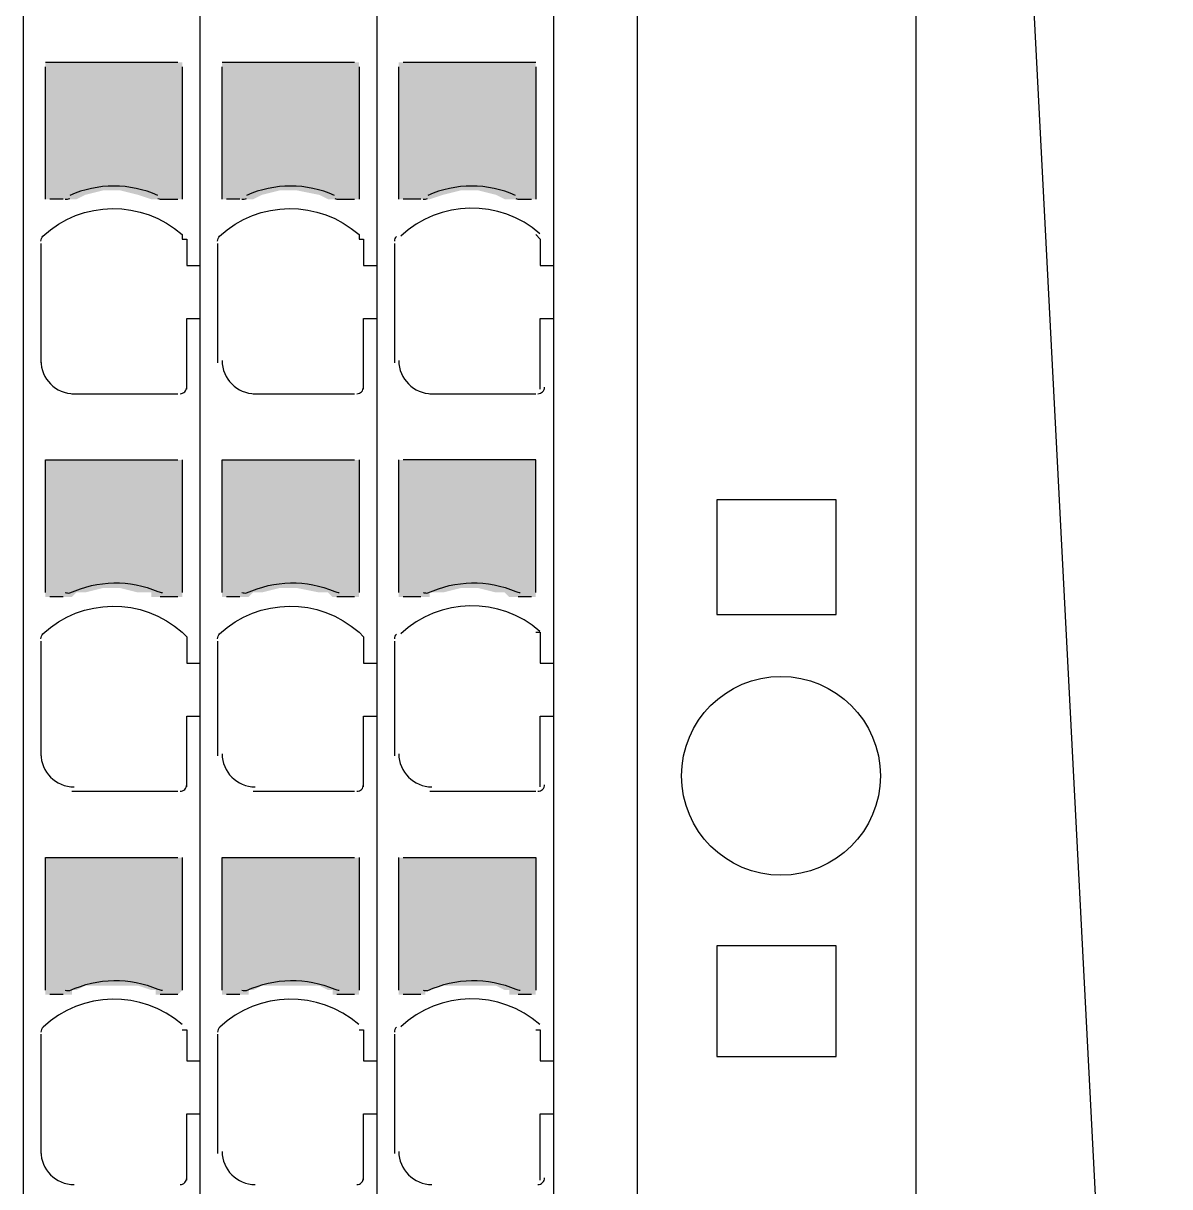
# Model space of a CAD drawing. Header units: feet. Extents: x -159 to 1687, y -48 to 1556.
# Drawn here: x 544.2518 to 544.3599, y 1044.4792 to 1044.589 of the extents above; entities that cross this region are included whole.
import ezdxf

# ---------------------------------------------------------------- set-up
doc = ezdxf.new("R2010")
doc.units = ezdxf.units.FT
doc.header["$MEASUREMENT"] = 0
doc.layers.add('PDF_0', color=7, linetype='Continuous')

msp = doc.modelspace()

# ---------------------------------------------------------------- linework, layer by layer
at = {"layer": 'PDF_0', "lineweight": 25}
for p, q in [((544.2684763869845, 1044.671939071256), (544.2684763869845, 1044.381925486276)), ((544.2851438343971, 1044.671939071256), (544.2851438343971, 1044.381925486276))]:
    msp.add_line(p, q, dxfattribs=at)
for points in [[(544.4497348775967, 1044.458595744375), (544.4672356973801, 1044.740692291834), (544.3359795490057, 1044.740692291834), (544.3359795490057, 1044.330673085483), (544.4672356973801, 1044.330673085483), (544.4672356973801, 1044.740692291834)], [(544.3393130384882, 1044.740692291834), (544.3538970549744, 1044.45901243056), (544.4497348775967, 1044.45901243056), (544.4672356973801, 1044.330673085483)], [(544.3097283193306, 1044.671939071256), (544.2518089395717, 1044.671939071256), (544.2518089395717, 1044.381925486276), (544.3097283193306, 1044.381925486276)], [(544.3018112818095, 1044.671939071256), (544.3018112818095, 1044.381925486276)], [(544.3097283193306, 1044.381925486276), (544.3097283193306, 1044.671939071256)], [(544.2538923704983, 1044.585268344711), (544.2663929560579, 1044.585268344711)], [(544.2538923704983, 1044.572351072965), (544.2538923704983, 1044.584851658526)], [(544.2668096422431, 1044.584851658526), (544.2668096422431, 1044.572351072965)], [(544.2705598179109, 1044.585268344711), (544.2830604034707, 1044.585268344711)], [(544.2705598179109, 1044.572351072965), (544.2705598179109, 1044.584851658526)], [(544.2834770896559, 1044.584851658526), (544.2834770896559, 1044.572351072965)], [(544.2872272653237, 1044.572351072965), (544.2872272653237, 1044.584851658526)], [(544.2876439515089, 1044.585268344711), (544.3001445370685, 1044.585268344711)], [(544.3001445370685, 1044.584851658526), (544.3001445370685, 1044.572351072965)], [(544.2555591152397, 1044.572351072965), (544.2543090566837, 1044.572351072965)], [(544.2647262113164, 1044.572351072965), (544.2663929560579, 1044.572351072965)], [(544.2722265626523, 1044.572351072965), (544.2709765040961, 1044.572351072965)], [(544.2813936587293, 1044.572351072965), (544.2830604034707, 1044.572351072965)], [(544.2893106962504, 1044.572351072965), (544.2876439515089, 1044.572351072965)], [(544.298477792327, 1044.572351072965), (544.2997278508831, 1044.572351072965)], [(544.3001445370685, 1044.569017583483), (544.3005612232537, 1044.568600897298), (544.3005612232537, 1044.566100780186), (544.3018112818095, 1044.566100780186)], [(544.2534756843131, 1044.568184211113), (544.2534756843131, 1044.556933684109)], [(544.2701431317255, 1044.568184211113), (544.2701431317255, 1044.556933684109)], [(544.2868105791383, 1044.568184211113), (544.2868105791383, 1044.556933684109)], [(544.2672263284287, 1044.554433566997), (544.2672263284287, 1044.561100545962), (544.2684763869845, 1044.561100545962)], [(544.2838937758411, 1044.554433566997), (544.2838937758411, 1044.561100545962), (544.2851438343971, 1044.561100545962)], [(544.3005612232537, 1044.554433566997), (544.3005612232537, 1044.561100545962), (544.3018112818095, 1044.561100545962)], [(544.2563924876104, 1044.554016880812), (544.2663929560579, 1044.554016880812)], [(544.2734766212081, 1044.554016880812), (544.2830604034707, 1044.554016880812)], [(544.290144068621, 1044.554016880812), (544.3001445370685, 1044.554016880812)], [(544.2538923704983, 1044.535266002473), (544.2538923704983, 1044.547766588033), (544.2663929560579, 1044.547766588033)], [(544.2668096422431, 1044.547766588033), (544.2668096422431, 1044.535266002473)], [(544.2705598179109, 1044.535266002473), (544.2705598179109, 1044.547766588033), (544.2830604034707, 1044.547766588033)], [(544.2834770896559, 1044.547766588033), (544.2834770896559, 1044.535266002473)], [(544.2872272653237, 1044.535266002473), (544.2872272653237, 1044.547766588033)], [(544.3001445370685, 1044.535266002473), (544.3001445370685, 1044.547766588033), (544.2876439515089, 1044.547766588033)], [(544.2555591152397, 1044.534849316288), (544.2543090566837, 1044.534849316288)], [(544.2663929560579, 1044.534849316288), (544.2647262113164, 1044.534849316288)], [(544.2722265626523, 1044.534849316288), (544.2709765040961, 1044.534849316288)], [(544.2830604034707, 1044.534849316288), (544.2813936587293, 1044.534849316288)], [(544.2893106962504, 1044.534849316288), (544.2876439515089, 1044.534849316288)], [(544.2997278508831, 1044.534849316288), (544.298477792327, 1044.534849316288)], [(544.3001445370685, 1044.531515826805), (544.3005612232537, 1044.531515826805), (544.3005612232537, 1044.528599023508), (544.3018112818095, 1044.528599023508)], [(544.2534756843131, 1044.530682454434), (544.2534756843131, 1044.519848613616)], [(544.2701431317255, 1044.530682454434), (544.2701431317255, 1044.519848613616)], [(544.2868105791383, 1044.530682454434), (544.2868105791383, 1044.519848613616)], [(544.2672263284287, 1044.516931810319), (544.2672263284287, 1044.523598789284), (544.2684763869845, 1044.523598789284)], [(544.2838937758411, 1044.516931810319), (544.2838937758411, 1044.523598789284), (544.2851438343971, 1044.523598789284)], [(544.3005612232537, 1044.516931810319), (544.3005612232537, 1044.523598789284), (544.3018112818095, 1044.523598789284)], [(544.2563924876104, 1044.516515124133), (544.2663929560579, 1044.516515124133)], [(544.2734766212081, 1044.516515124133), (544.2830604034707, 1044.516515124133)], [(544.290144068621, 1044.516515124133), (544.3001445370685, 1044.516515124133)], [(544.2538923704983, 1044.497764245794), (544.2538923704983, 1044.510264831354), (544.2663929560579, 1044.510264831354)], [(544.2668096422431, 1044.510264831354), (544.2668096422431, 1044.497764245794)], [(544.2705598179109, 1044.497764245794), (544.2705598179109, 1044.510264831354), (544.2830604034707, 1044.510264831354)], [(544.2834770896559, 1044.510264831354), (544.2834770896559, 1044.497764245794)], [(544.2872272653237, 1044.497764245794), (544.2872272653237, 1044.510264831354)], [(544.2876439515089, 1044.510264831354), (544.3001445370685, 1044.510264831354), (544.3001445370685, 1044.497764245794)], [(544.2555591152397, 1044.497347559609), (544.2543090566837, 1044.497347559609)], [(544.2663929560579, 1044.497347559609), (544.2647262113164, 1044.497347559609)], [(544.2722265626523, 1044.497347559609), (544.2709765040961, 1044.497347559609)], [(544.2830604034707, 1044.497347559609), (544.2813936587293, 1044.497347559609)], [(544.2893106962504, 1044.497347559609), (544.2876439515089, 1044.497347559609)], [(544.2997278508831, 1044.497347559609), (544.298477792327, 1044.497347559609)], [(544.2668096422431, 1044.494014070126), (544.2672263284287, 1044.494014070126), (544.2672263284287, 1044.491097266829), (544.2684763869845, 1044.491097266829)], [(544.2834770896559, 1044.494014070126), (544.2838937758411, 1044.494014070126), (544.2838937758411, 1044.491097266829), (544.2851438343971, 1044.491097266829)], [(544.3001445370685, 1044.494014070126), (544.3005612232537, 1044.494014070126), (544.3005612232537, 1044.491097266829), (544.3018112818095, 1044.491097266829)], [(544.2534756843131, 1044.493597383941), (544.2534756843131, 1044.482346856938)], [(544.2701431317255, 1044.493597383941), (544.2701431317255, 1044.482346856938)], [(544.2868105791383, 1044.493597383941), (544.2868105791383, 1044.482346856938)], [(544.2672263284287, 1044.479846739826), (544.2672263284287, 1044.486097032605), (544.2684763869845, 1044.486097032605)], [(544.2838937758411, 1044.479846739826), (544.2838937758411, 1044.486097032605), (544.2851438343971, 1044.486097032605)], [(544.3005612232537, 1044.479846739826), (544.3005612232537, 1044.486097032605), (544.3018112818095, 1044.486097032605)]]:
    msp.add_lwpolyline(points, dxfattribs=at)
for points in [[(544.2534756843136, 1044.568392554205, -0.2075038062929866), (544.2536624597287, 1044.568877397749, -0.3849031679537852), (544.2668096422431, 1044.569017583483), (544.2668096422431, 1044.568600897298), (544.2672263284287, 1044.568600897298), (544.2672263284287, 1044.566100780186), (544.2684763869845, 1044.566100780186)], [(544.2701431317255, 1044.568392554205, -0.2075038066594428), (544.2703299071413, 1044.568877397749, -0.3849031679504815), (544.2834770896559, 1044.569017583483), (544.2834770896559, 1044.568600897298), (544.2838937758411, 1044.568600897298), (544.2838937758411, 1044.566100780186), (544.2851438343971, 1044.566100780186)], [(544.255767458332, 1044.535266002473, 0.1046999973903184), (544.2562085581612, 1044.535221242043, -0.2119965880048206), (544.2645118679427, 1044.535355523333, 0.1046999967833684), (544.2649345544094, 1044.535266002472)], [(544.2724349057451, 1044.535266002473, 0.1046999973047859), (544.2728760055738, 1044.535221242043, -0.211996588010749), (544.2811793153555, 1044.535355523333, 0.1046999979842061), (544.281602001822, 1044.535266002473)], [(544.2895190393431, 1044.535266002473, 0.1046999988185853), (544.2899601391719, 1044.535221242043, -0.2119965880048447), (544.2982634489538, 1044.535355523333, 0.1046999990694487), (544.29868613542, 1044.535266002473)], [(544.2534756843124, 1044.530890797527, -0.2075038061427781), (544.2536624597287, 1044.531375641071, -0.3849031679488215), (544.2668096422431, 1044.531515826805), (544.2672263284287, 1044.53109914062), (544.2672263284287, 1044.528599023508), (544.2684763869845, 1044.528599023508)], [(544.2701431317255, 1044.530890797527, -0.2075038081144613), (544.2703299071413, 1044.531375641072, -0.3849031679532759), (544.2834770896559, 1044.531515826805), (544.2838937758411, 1044.53109914062), (544.2838937758411, 1044.528599023508), (544.2851438343971, 1044.528599023508)], [(544.2557674583325, 1044.497764245794, 0.1046999984843585), (544.2562085581612, 1044.497719485365, -0.2119965880090996), (544.2645118679427, 1044.497853766654, 0.1046999980931959), (544.2649345544094, 1044.497764245794)], [(544.2724349057451, 1044.497764245794, 0.1046999986092721), (544.2728760055738, 1044.497719485365, -0.2119965880090995), (544.2811793153555, 1044.497853766655, 0.1046999968609314), (544.2816020018217, 1044.497764245795)], [(544.2895190393431, 1044.497764245794, 0.1046999988039147), (544.2899601391719, 1044.497719485364, -0.2119965880090724), (544.2982634489538, 1044.497853766654, 0.1046999981369827), (544.29868613542, 1044.497764245794)], [(544.2667909246998, 1044.4945151936, 0.3849031679508742), (544.2536737519242, 1044.494262290087, 0.2075038066963098), (544.2534756843129, 1044.493805727034)], [(544.2834583721124, 1044.4945151936, 0.3849031679515192), (544.270341199337, 1044.494262290087, 0.2075038070627574), (544.2701431317248, 1044.493805727034)]]:
    msp.add_lwpolyline(points, format="xyb", dxfattribs=at)
for points in [[(544.3284791976698, 1044.544016412364), (544.3172286706665, 1044.544016412364), (544.3172286706665, 1044.533182571546), (544.3284791976698, 1044.533182571546)], [(544.3172286706665, 1044.491513953015), (544.3284791976698, 1044.491513953015), (544.3284791976698, 1044.501931107647), (544.3172286706665, 1044.501931107647)]]:
    msp.add_lwpolyline(points, close=True, dxfattribs=at)
msp.add_circle((544.3232706113529, 1044.517973516781), 0.009375448170221292, dxfattribs=at)
for centre, radius, start, end in [((544.2603510063707, 1044.563392008899), 0.01020917470824285, 66.06140142231527, 113.938598577364), ((544.2770184537835, 1044.563392008899), 0.01020917470825194, 66.06140142221606, 113.9385985772588), ((544.2941025873813, 1044.563392008899), 0.01020917470821194, 66.06140142270318, 113.9385985777548), ((544.2557673891372, 1044.573394049589), 0.001042976625589334, 270.0038012265124, 293.9121655904765), ((544.2649346236065, 1044.573394049606), 0.001042976642130483, 246.0878346870354, 269.9961986620662), ((544.2724348365462, 1044.573394049601), 0.001042976637030546, 270.0038014126631, 293.9121655059281), ((544.2816020710188, 1044.573394049605), 0.001042976641277266, 246.0878346648608, 269.9961986607895), ((544.289518970143, 1044.573394049607), 0.00104297664390955, 270.00380148664, 293.9121654203965), ((544.2986862046189, 1044.573394049605), 0.001042976641849912, 246.087834578195, 269.9961985688248), ((544.2941025544962, 1044.561725884274), 0.00979185177924267, 48.87646612641154, 133.083960403209), ((544.2874359941732, 1044.568392479382), 0.0006254150391027931, 133.1022245555588, 179.9931452146131), ((544.2566008550432, 1044.557142051542), 0.003125170730357292, 180.0004462471463, 269.9995537518506), ((544.273684988641, 1044.557142051542), 0.003125170730195919, 180.0004462476934, 269.9995537548078), ((544.2903524360538, 1044.557142051542), 0.003125170730286515, 180.000446247485, 269.9995537531468), ((544.2666013326927, 1044.554641876547), 0.0006249957363153413, 269.996925046484, 0.003074976301174593), ((544.283268780106, 1044.554641876547), 0.0006249957355366504, 269.9969249970119, 0.003075047692159664), ((544.3003529137047, 1044.554641876547), 0.0006249957359273721, 269.9969249465562, 0.003075011866391609), ((544.2941025544962, 1044.524224127596), 0.009791851779173, 48.87646612623629, 133.0839604035916), ((544.2874359941779, 1044.530890722701), 0.0006254150439426983, 133.1022247510959, 179.9931450245151), ((544.2566008550432, 1044.520056981049), 0.003125170730339639, 180.000446246534, 269.9995537521698), ((544.273684988641, 1044.520056981049), 0.003125170730230059, 180.000446247472, 269.9995537541825), ((544.2903524360538, 1044.520056981049), 0.003125170730155782, 180.0004462418571, 269.9995537555439), ((544.2666013326937, 1044.517140119868), 0.0006249957355859696, 269.9969249548938, 0.00307504313251648), ((544.2832687801065, 1044.517140119869), 0.0006249957361725062, 269.9969249571639, 0.00307498936780938), ((544.300352913704, 1044.517140119869), 0.0006249957357628154, 269.9969249800859, 0.00307502692624167), ((544.2941025544962, 1044.487139057103), 0.009791851779194088, 48.87646612648998, 133.0839604034947), ((544.2874359941718, 1044.49380565221), 0.0006254150382612036, 133.1022244532116, 179.9931452009342), ((544.2566008550432, 1044.482555224371), 0.003125170730379276, 180.0004462483969, 269.9995537514467), ((544.273684988641, 1044.482555224371), 0.003125170730105156, 180.0004462439415, 269.9995537564754), ((544.2903524360538, 1044.482555224371), 0.003125170730195585, 180.00044624372, 269.9995537548144), ((544.266601332693, 1044.480055049376), 0.0006249957369258733, 269.9969250242135, 0.003074920321783661), ((544.2832687801065, 1044.480055049376), 0.000624995735898384, 269.9969249652768, 0.003075014524012207), ((544.300352913704, 1044.480055049376), 0.0006249957357378249, 269.9969249975656, 0.003075029245145919)]:
    msp.add_arc(centre, radius, start, end, dxfattribs=at)
at = {"layer": 'PDF_0', "color": 5, "transparency": 33554559}
for points in [[(544.2538923704983, 1044.585268344711), (544.2663929560579, 1044.585268344711), (544.2663929560579, 1044.585268344711)], [(544.2663929560579, 1044.585268344711), (544.2663929560579, 1044.585268344711), (544.2538923704983, 1044.585268344711)], [(544.2668096422431, 1044.585268344711), (544.2668096422431, 1044.585268344711), (544.2538923704983, 1044.585268344711)], [(544.2538923704983, 1044.585268344711), (544.2668096422431, 1044.585268344711), (544.2668096422431, 1044.585268344711)], [(544.2668096422431, 1044.585268344711), (544.2538923704983, 1044.585268344711), (544.2663929560579, 1044.585268344711)], [(544.2668096422431, 1044.585268344711), (544.2538923704983, 1044.585268344711), (544.2668096422431, 1044.584851658526)], [(544.2538923704983, 1044.585268344711), (544.2668096422431, 1044.584851658526), (544.2538923704983, 1044.584851658526)], [(544.2538923704983, 1044.584851658526), (544.2668096422431, 1044.584851658526), (544.2668096422431, 1044.584851658526)], [(544.2668096422431, 1044.584851658526), (544.2668096422431, 1044.584851658526), (544.2538923704983, 1044.584851658526)], [(544.2668096422431, 1044.584851658526), (544.2538923704983, 1044.584851658526), (544.2668096422431, 1044.573184445337)], [(544.2538923704983, 1044.584851658526), (544.2668096422431, 1044.573184445337), (544.2538923704983, 1044.573184445337)], [(544.2830604034707, 1044.585268344711), (544.2830604034707, 1044.585268344711), (544.2705598179109, 1044.585268344711)], [(544.2705598179109, 1044.585268344711), (544.2830604034707, 1044.585268344711), (544.2830604034707, 1044.585268344711)], [(544.2705598179109, 1044.585268344711), (544.2834770896559, 1044.585268344711), (544.2834770896559, 1044.585268344711)], [(544.2834770896559, 1044.585268344711), (544.2834770896559, 1044.585268344711), (544.2705598179109, 1044.585268344711)], [(544.2834770896559, 1044.585268344711), (544.2705598179109, 1044.585268344711), (544.2830604034707, 1044.585268344711)], [(544.2834770896559, 1044.585268344711), (544.2705598179109, 1044.585268344711), (544.2834770896559, 1044.584851658526)], [(544.2705598179109, 1044.585268344711), (544.2834770896559, 1044.584851658526), (544.2705598179109, 1044.584851658526)], [(544.2705598179109, 1044.584851658526), (544.2834770896559, 1044.584851658526), (544.2834770896559, 1044.584851658526)], [(544.2834770896559, 1044.584851658526), (544.2834770896559, 1044.584851658526), (544.2705598179109, 1044.584851658526)], [(544.2834770896559, 1044.584851658526), (544.2705598179109, 1044.584851658526), (544.2834770896559, 1044.573184445337)], [(544.2705598179109, 1044.584851658526), (544.2834770896559, 1044.573184445337), (544.2705598179109, 1044.573184445337)], [(544.3001445370685, 1044.585268344711), (544.2876439515089, 1044.585268344711), (544.2872272653237, 1044.585268344711)], [(544.2872272653237, 1044.585268344711), (544.3001445370685, 1044.585268344711), (544.3001445370685, 1044.585268344711)], [(544.3001445370685, 1044.585268344711), (544.3001445370685, 1044.585268344711), (544.2872272653237, 1044.585268344711)], [(544.3001445370685, 1044.585268344711), (544.2872272653237, 1044.585268344711), (544.3001445370685, 1044.584851658526)], [(544.2872272653237, 1044.585268344711), (544.3001445370685, 1044.584851658526), (544.2872272653237, 1044.584851658526)], [(544.2872272653237, 1044.584851658526), (544.3001445370685, 1044.584851658526), (544.3001445370685, 1044.584851658526)], [(544.3001445370685, 1044.584851658526), (544.3001445370685, 1044.584851658526), (544.2872272653237, 1044.584851658526)], [(544.3001445370685, 1044.584851658526), (544.2872272653237, 1044.584851658526), (544.3001445370685, 1044.573184445337)], [(544.2872272653237, 1044.584851658526), (544.3001445370685, 1044.573184445337), (544.2872272653237, 1044.573184445337)], [(544.2876439515089, 1044.585268344711), (544.3001445370685, 1044.585268344711), (544.3001445370685, 1044.585268344711)], [(544.3001445370685, 1044.585268344711), (544.3001445370685, 1044.585268344711), (544.2876439515089, 1044.585268344711)], [(544.2593092909076, 1044.573184445337), (544.2538923704983, 1044.573184445337), (544.2576425461662, 1044.572767759151)], [(544.2538923704983, 1044.573184445337), (544.2576425461662, 1044.572767759151), (544.2538923704983, 1044.572767759151)], [(544.2668096422431, 1044.573184445337), (544.2609760356486, 1044.573184445337), (544.2668096422431, 1044.572767759151)], [(544.2609760356486, 1044.573184445337), (544.2668096422431, 1044.572767759151), (544.26264278039, 1044.572767759151)], [(544.27597673832, 1044.573184445337), (544.2705598179109, 1044.573184445337), (544.274309993579, 1044.572767759151)], [(544.2705598179109, 1044.573184445337), (544.274309993579, 1044.572767759151), (544.2705598179109, 1044.572767759151)], [(544.2834770896559, 1044.573184445337), (544.2776434830614, 1044.573184445337), (544.2834770896559, 1044.572767759151)], [(544.2776434830614, 1044.573184445337), (544.2834770896559, 1044.572767759151), (544.2797269139878, 1044.572767759151)], [(544.2930608719182, 1044.573184445337), (544.2872272653237, 1044.573184445337), (544.2913941271768, 1044.572767759151)], [(544.2872272653237, 1044.573184445337), (544.2913941271768, 1044.572767759151), (544.2872272653237, 1044.572767759151)], [(544.3001445370685, 1044.573184445337), (544.2947276166592, 1044.573184445337), (544.3001445370685, 1044.572767759151)], [(544.2947276166592, 1044.573184445337), (544.3001445370685, 1044.572767759151), (544.2963943614006, 1044.572767759151)], [(544.2576425461662, 1044.572767759151), (544.2538923704983, 1044.572767759151), (544.2568091737955, 1044.572351072965)], [(544.2538923704983, 1044.572767759151), (544.2568091737955, 1044.572351072965), (544.2538923704983, 1044.572351072965)], [(544.2538923704983, 1044.572351072965), (544.2568091737955, 1044.572351072965), (544.2568091737955, 1044.572351072965)], [(544.2568091737955, 1044.572351072965), (544.2568091737955, 1044.572351072965), (544.2538923704983, 1044.572351072965)], [(544.2563924876104, 1044.572351072965), (544.2538923704983, 1044.572351072965), (544.2568091737955, 1044.572351072965)], [(544.2538923704983, 1044.572351072965), (544.2563924876104, 1044.572351072965), (544.2563924876104, 1044.572351072965)], [(544.2563924876104, 1044.572351072965), (544.2563924876104, 1044.572351072965), (544.2538923704983, 1044.572351072965)], [(544.2559758014249, 1044.572351072965), (544.2538923704983, 1044.572351072965), (544.2563924876104, 1044.572351072965)], [(544.2538923704983, 1044.572351072965), (544.2559758014249, 1044.572351072965), (544.2559758014249, 1044.572351072965)], [(544.2559758014249, 1044.572351072965), (544.2559758014249, 1044.572351072965), (544.2538923704983, 1044.572351072965)], [(544.2538923704983, 1044.572351072965), (544.2559758014249, 1044.572351072965), (544.2543090566837, 1044.572351072965)], [(544.2555591152397, 1044.572351072965), (544.2543090566837, 1044.572351072965), (544.2559758014249, 1044.572351072965)], [(544.2543090566837, 1044.572351072965), (544.2555591152397, 1044.572351072965), (544.2555591152397, 1044.572351072965)], [(544.2555591152397, 1044.572351072965), (544.2555591152397, 1044.572351072965), (544.2543090566837, 1044.572351072965)], [(544.2668096422431, 1044.572767759151), (544.26264278039, 1044.572767759151), (544.2668096422431, 1044.572351072965)], [(544.26264278039, 1044.572767759151), (544.2668096422431, 1044.572351072965), (544.2638928389458, 1044.572351072965)], [(544.2638928389458, 1044.572351072965), (544.2668096422431, 1044.572351072965), (544.2668096422431, 1044.572351072965)], [(544.2668096422431, 1044.572351072965), (544.2668096422431, 1044.572351072965), (544.2638928389458, 1044.572351072965)], [(544.2638928389458, 1044.572351072965), (544.2668096422431, 1044.572351072965), (544.2643095251315, 1044.572351072965)], [(544.2663929560579, 1044.572351072965), (544.2643095251315, 1044.572351072965), (544.2668096422431, 1044.572351072965)], [(544.2643095251315, 1044.572351072965), (544.2663929560579, 1044.572351072965), (544.2663929560579, 1044.572351072965)], [(544.2663929560579, 1044.572351072965), (544.2663929560579, 1044.572351072965), (544.2643095251315, 1044.572351072965)], [(544.2643095251315, 1044.572351072965), (544.2663929560579, 1044.572351072965), (544.2647262113164, 1044.572351072965)], [(544.2663929560579, 1044.572351072965), (544.2663929560579, 1044.572351072965), (544.2647262113164, 1044.572351072965)], [(544.2647262113164, 1044.572351072965), (544.2663929560579, 1044.572351072965), (544.2663929560579, 1044.572351072965)], [(544.274309993579, 1044.572767759151), (544.2705598179109, 1044.572767759151), (544.2734766212081, 1044.572351072965)], [(544.2705598179109, 1044.572767759151), (544.2734766212081, 1044.572351072965), (544.2705598179109, 1044.572351072965)], [(544.2705598179109, 1044.572351072965), (544.2734766212081, 1044.572351072965), (544.2734766212081, 1044.572351072965)], [(544.2734766212081, 1044.572351072965), (544.2734766212081, 1044.572351072965), (544.2705598179109, 1044.572351072965)], [(544.2730599350227, 1044.572351072965), (544.2705598179109, 1044.572351072965), (544.2734766212081, 1044.572351072965)], [(544.2730599350227, 1044.572351072965), (544.2730599350227, 1044.572351072965), (544.2705598179109, 1044.572351072965)], [(544.2705598179109, 1044.572351072965), (544.2730599350227, 1044.572351072965), (544.2730599350227, 1044.572351072965)], [(544.2726432488375, 1044.572351072965), (544.2705598179109, 1044.572351072965), (544.2730599350227, 1044.572351072965)], [(544.2726432488375, 1044.572351072965), (544.2726432488375, 1044.572351072965), (544.2705598179109, 1044.572351072965)], [(544.2705598179109, 1044.572351072965), (544.2726432488375, 1044.572351072965), (544.2726432488375, 1044.572351072965)], [(544.2705598179109, 1044.572351072965), (544.2726432488375, 1044.572351072965), (544.2709765040961, 1044.572351072965)], [(544.2709765040961, 1044.572351072965), (544.2726432488375, 1044.572351072965), (544.2726432488375, 1044.572351072965)], [(544.2726432488375, 1044.572351072965), (544.2726432488375, 1044.572351072965), (544.2709765040961, 1044.572351072965)], [(544.2722265626523, 1044.572351072965), (544.2722265626523, 1044.572351072965), (544.2709765040961, 1044.572351072965)], [(544.2722265626523, 1044.572351072965), (544.2709765040961, 1044.572351072965), (544.2726432488375, 1044.572351072965)], [(544.2834770896559, 1044.572767759151), (544.2797269139878, 1044.572767759151), (544.2834770896559, 1044.572351072965)], [(544.2797269139878, 1044.572767759151), (544.2834770896559, 1044.572351072965), (544.2805602863587, 1044.572351072965)], [(544.2805602863587, 1044.572351072965), (544.2834770896559, 1044.572351072965), (544.2834770896559, 1044.572351072965)], [(544.2834770896559, 1044.572351072965), (544.2834770896559, 1044.572351072965), (544.2805602863587, 1044.572351072965)], [(544.2805602863587, 1044.572351072965), (544.2834770896559, 1044.572351072965), (544.2809769725438, 1044.572351072965)], [(544.2809769725438, 1044.572351072965), (544.2834770896559, 1044.572351072965), (544.2834770896559, 1044.572351072965)], [(544.2834770896559, 1044.572351072965), (544.2834770896559, 1044.572351072965), (544.2809769725438, 1044.572351072965)], [(544.2809769725438, 1044.572351072965), (544.2834770896559, 1044.572351072965), (544.2813936587293, 1044.572351072965)], [(544.2830604034707, 1044.572351072965), (544.2813936587293, 1044.572351072965), (544.2834770896559, 1044.572351072965)], [(544.2813936587293, 1044.572351072965), (544.2830604034707, 1044.572351072965), (544.2830604034707, 1044.572351072965)], [(544.2830604034707, 1044.572351072965), (544.2830604034707, 1044.572351072965), (544.2813936587293, 1044.572351072965)], [(544.2913941271768, 1044.572767759151), (544.2872272653237, 1044.572767759151), (544.290144068621, 1044.572351072965)], [(544.2872272653237, 1044.572767759151), (544.290144068621, 1044.572351072965), (544.2872272653237, 1044.572351072965)], [(544.2872272653237, 1044.572351072965), (544.290144068621, 1044.572351072965), (544.290144068621, 1044.572351072965)], [(544.290144068621, 1044.572351072965), (544.290144068621, 1044.572351072965), (544.2872272653237, 1044.572351072965)], [(544.2897273824356, 1044.572351072965), (544.2872272653237, 1044.572351072965), (544.290144068621, 1044.572351072965)], [(544.2872272653237, 1044.572351072965), (544.2897273824356, 1044.572351072965), (544.2897273824356, 1044.572351072965)], [(544.2897273824356, 1044.572351072965), (544.2897273824356, 1044.572351072965), (544.2872272653237, 1044.572351072965)], [(544.2872272653237, 1044.572351072965), (544.2897273824356, 1044.572351072965), (544.2876439515089, 1044.572351072965)], [(544.2893106962504, 1044.572351072965), (544.2893106962504, 1044.572351072965), (544.2876439515089, 1044.572351072965)], [(544.2893106962504, 1044.572351072965), (544.2876439515089, 1044.572351072965), (544.2897273824356, 1044.572351072965)], [(544.2876439515089, 1044.572351072965), (544.2893106962504, 1044.572351072965), (544.2893106962504, 1044.572351072965)], [(544.3001445370685, 1044.572767759151), (544.2963943614006, 1044.572767759151), (544.3001445370685, 1044.572351072965)], [(544.2963943614006, 1044.572767759151), (544.3001445370685, 1044.572351072965), (544.2972277337713, 1044.572351072965)], [(544.2972277337713, 1044.572351072965), (544.3001445370685, 1044.572351072965), (544.3001445370685, 1044.572351072965)], [(544.3001445370685, 1044.572351072965), (544.3001445370685, 1044.572351072965), (544.2972277337713, 1044.572351072965)], [(544.2972277337713, 1044.572351072965), (544.3001445370685, 1044.572351072965), (544.2976444199564, 1044.572351072965)], [(544.3001445370685, 1044.572351072965), (544.3001445370685, 1044.572351072965), (544.2976444199564, 1044.572351072965)], [(544.2976444199564, 1044.572351072965), (544.3001445370685, 1044.572351072965), (544.3001445370685, 1044.572351072965)], [(544.2976444199564, 1044.572351072965), (544.3001445370685, 1044.572351072965), (544.2980611061421, 1044.572351072965)], [(544.3001445370685, 1044.572351072965), (544.3001445370685, 1044.572351072965), (544.2980611061421, 1044.572351072965)], [(544.2980611061421, 1044.572351072965), (544.3001445370685, 1044.572351072965), (544.3001445370685, 1044.572351072965)], [(544.2997278508831, 1044.572351072965), (544.2997278508831, 1044.572351072965), (544.2980611061421, 1044.572351072965)], [(544.2997278508831, 1044.572351072965), (544.2980611061421, 1044.572351072965), (544.3001445370685, 1044.572351072965)], [(544.2980611061421, 1044.572351072965), (544.2997278508831, 1044.572351072965), (544.2997278508831, 1044.572351072965)], [(544.2980611061421, 1044.572351072965), (544.2997278508831, 1044.572351072965), (544.298477792327, 1044.572351072965)], [(544.2663929560579, 1044.547766588033), (544.2663929560579, 1044.547766588033), (544.2538923704983, 1044.547766588033)], [(544.2538923704983, 1044.547766588033), (544.2663929560579, 1044.547766588033), (544.2663929560579, 1044.547766588033)], [(544.2668096422431, 1044.547766588033), (544.2668096422431, 1044.547766588033), (544.2538923704983, 1044.547766588033)], [(544.2538923704983, 1044.547766588033), (544.2668096422431, 1044.547766588033), (544.2668096422431, 1044.547766588033)], [(544.2668096422431, 1044.547766588033), (544.2538923704983, 1044.547766588033), (544.2663929560579, 1044.547766588033)], [(544.2668096422431, 1044.547766588033), (544.2538923704983, 1044.547766588033), (544.2668096422431, 1044.535682688658)], [(544.2538923704983, 1044.547766588033), (544.2668096422431, 1044.535682688658), (544.2538923704983, 1044.535682688658)], [(544.2705598179109, 1044.547766588033), (544.2830604034707, 1044.547766588033), (544.2830604034707, 1044.547766588033)], [(544.2830604034707, 1044.547766588033), (544.2830604034707, 1044.547766588033), (544.2705598179109, 1044.547766588033)], [(544.2834770896559, 1044.547766588033), (544.2834770896559, 1044.547766588033), (544.2705598179109, 1044.547766588033)], [(544.2705598179109, 1044.547766588033), (544.2834770896559, 1044.547766588033), (544.2834770896559, 1044.547766588033)], [(544.2834770896559, 1044.547766588033), (544.2705598179109, 1044.547766588033), (544.2830604034707, 1044.547766588033)], [(544.2834770896559, 1044.547766588033), (544.2705598179109, 1044.547766588033), (544.2834770896559, 1044.535682688658)], [(544.2705598179109, 1044.547766588033), (544.2834770896559, 1044.535682688658), (544.2705598179109, 1044.535682688658)], [(544.3001445370685, 1044.547766588033), (544.2876439515089, 1044.547766588033), (544.2872272653237, 1044.547766588033)], [(544.3001445370685, 1044.547766588033), (544.3001445370685, 1044.547766588033), (544.2872272653237, 1044.547766588033)], [(544.2872272653237, 1044.547766588033), (544.3001445370685, 1044.547766588033), (544.3001445370685, 1044.547766588033)], [(544.3001445370685, 1044.547766588033), (544.2872272653237, 1044.547766588033), (544.3001445370685, 1044.535682688658)], [(544.2872272653237, 1044.547766588033), (544.3001445370685, 1044.535682688658), (544.2872272653237, 1044.535682688658)], [(544.2876439515089, 1044.547766588033), (544.3001445370685, 1044.547766588033), (544.3001445370685, 1044.547766588033)], [(544.3001445370685, 1044.547766588033), (544.3001445370685, 1044.547766588033), (544.2876439515089, 1044.547766588033)], [(544.2593092909076, 1044.535682688658), (544.2538923704983, 1044.535682688658), (544.2576425461662, 1044.535266002473)], [(544.2538923704983, 1044.535682688658), (544.2576425461662, 1044.535266002473), (544.2538923704983, 1044.535266002473)], [(544.2668096422431, 1044.535682688658), (544.2609760356486, 1044.535682688658), (544.2668096422431, 1044.535266002473)], [(544.2609760356486, 1044.535682688658), (544.2668096422431, 1044.535266002473), (544.26264278039, 1044.535266002473)], [(544.27597673832, 1044.535682688658), (544.2705598179109, 1044.535682688658), (544.274309993579, 1044.535266002473)], [(544.2705598179109, 1044.535682688658), (544.274309993579, 1044.535266002473), (544.2705598179109, 1044.535266002473)], [(544.2834770896559, 1044.535682688658), (544.2776434830614, 1044.535682688658), (544.2834770896559, 1044.535266002473)], [(544.2776434830614, 1044.535682688658), (544.2834770896559, 1044.535266002473), (544.2797269139878, 1044.535266002473)], [(544.2930608719182, 1044.535682688658), (544.2872272653237, 1044.535682688658), (544.2913941271768, 1044.535266002473)], [(544.2872272653237, 1044.535682688658), (544.2913941271768, 1044.535266002473), (544.2872272653237, 1044.535266002473)], [(544.3001445370685, 1044.535682688658), (544.2947276166592, 1044.535682688658), (544.3001445370685, 1044.535266002473)], [(544.2947276166592, 1044.535682688658), (544.3001445370685, 1044.535266002473), (544.2963943614006, 1044.535266002473)], [(544.2568091737955, 1044.535266002473), (544.2568091737955, 1044.535266002473), (544.2538923704983, 1044.535266002473)], [(544.2568091737955, 1044.535266002473), (544.2538923704983, 1044.535266002473), (544.2576425461662, 1044.535266002473)], [(544.2538923704983, 1044.535266002473), (544.2568091737955, 1044.535266002473), (544.2568091737955, 1044.535266002473)], [(544.2568091737955, 1044.535266002473), (544.2538923704983, 1044.535266002473), (544.2563924876104, 1044.534849316288)], [(544.2538923704983, 1044.535266002473), (544.2563924876104, 1044.534849316288), (544.2538923704983, 1044.534849316288)], [(544.2538923704983, 1044.534849316288), (544.2563924876104, 1044.534849316288), (544.2563924876104, 1044.534849316288)], [(544.2563924876104, 1044.534849316288), (544.2563924876104, 1044.534849316288), (544.2538923704983, 1044.534849316288)], [(544.2559758014249, 1044.534849316288), (544.2538923704983, 1044.534849316288), (544.2563924876104, 1044.534849316288)], [(544.2538923704983, 1044.534849316288), (544.2559758014249, 1044.534849316288), (544.2559758014249, 1044.534849316288)], [(544.2559758014249, 1044.534849316288), (544.2559758014249, 1044.534849316288), (544.2538923704983, 1044.534849316288)], [(544.2538923704983, 1044.534849316288), (544.2559758014249, 1044.534849316288), (544.2543090566837, 1044.534849316288)], [(544.2555591152397, 1044.534849316288), (544.2543090566837, 1044.534849316288), (544.2559758014249, 1044.534849316288)], [(544.2543090566837, 1044.534849316288), (544.2555591152397, 1044.534849316288), (544.2555591152397, 1044.534849316288)], [(544.2555591152397, 1044.534849316288), (544.2555591152397, 1044.534849316288), (544.2543090566837, 1044.534849316288)], [(544.26264278039, 1044.535266002473), (544.2668096422431, 1044.535266002473), (544.2638928389458, 1044.535266002473)], [(544.2638928389458, 1044.535266002473), (544.2668096422431, 1044.535266002473), (544.2668096422431, 1044.535266002473)], [(544.2668096422431, 1044.535266002473), (544.2668096422431, 1044.535266002473), (544.2638928389458, 1044.535266002473)], [(544.2668096422431, 1044.535266002473), (544.2638928389458, 1044.535266002473), (544.2668096422431, 1044.534849316288)], [(544.2638928389458, 1044.535266002473), (544.2668096422431, 1044.534849316288), (544.2638928389458, 1044.534849316288)], [(544.2638928389458, 1044.534849316288), (544.2668096422431, 1044.534849316288), (544.2643095251315, 1044.534849316288)], [(544.2663929560579, 1044.534849316288), (544.2663929560579, 1044.534849316288), (544.2643095251315, 1044.534849316288)], [(544.2663929560579, 1044.534849316288), (544.2643095251315, 1044.534849316288), (544.2668096422431, 1044.534849316288)], [(544.2643095251315, 1044.534849316288), (544.2663929560579, 1044.534849316288), (544.2663929560579, 1044.534849316288)], [(544.2643095251315, 1044.534849316288), (544.2663929560579, 1044.534849316288), (544.2647262113164, 1044.534849316288)], [(544.2647262113164, 1044.534849316288), (544.2663929560579, 1044.534849316288), (544.2663929560579, 1044.534849316288)], [(544.2663929560579, 1044.534849316288), (544.2663929560579, 1044.534849316288), (544.2647262113164, 1044.534849316288)], [(544.2734766212081, 1044.535266002473), (544.2705598179109, 1044.535266002473), (544.274309993579, 1044.535266002473)], [(544.2705598179109, 1044.535266002473), (544.2734766212081, 1044.535266002473), (544.2734766212081, 1044.535266002473)], [(544.2734766212081, 1044.535266002473), (544.2734766212081, 1044.535266002473), (544.2705598179109, 1044.535266002473)], [(544.2734766212081, 1044.535266002473), (544.2705598179109, 1044.535266002473), (544.2730599350227, 1044.534849316288)], [(544.2705598179109, 1044.535266002473), (544.2730599350227, 1044.534849316288), (544.2705598179109, 1044.534849316288)], [(544.2705598179109, 1044.534849316288), (544.2730599350227, 1044.534849316288), (544.2730599350227, 1044.534849316288)], [(544.2730599350227, 1044.534849316288), (544.2730599350227, 1044.534849316288), (544.2705598179109, 1044.534849316288)], [(544.2726432488375, 1044.534849316288), (544.2726432488375, 1044.534849316288), (544.2705598179109, 1044.534849316288)], [(544.2726432488375, 1044.534849316288), (544.2705598179109, 1044.534849316288), (544.2730599350227, 1044.534849316288)], [(544.2705598179109, 1044.534849316288), (544.2726432488375, 1044.534849316288), (544.2726432488375, 1044.534849316288)], [(544.2705598179109, 1044.534849316288), (544.2726432488375, 1044.534849316288), (544.2709765040961, 1044.534849316288)], [(544.2709765040961, 1044.534849316288), (544.2726432488375, 1044.534849316288), (544.2726432488375, 1044.534849316288)], [(544.2726432488375, 1044.534849316288), (544.2726432488375, 1044.534849316288), (544.2709765040961, 1044.534849316288)], [(544.2722265626523, 1044.534849316288), (544.2722265626523, 1044.534849316288), (544.2709765040961, 1044.534849316288)], [(544.2722265626523, 1044.534849316288), (544.2709765040961, 1044.534849316288), (544.2726432488375, 1044.534849316288)], [(544.2797269139878, 1044.535266002473), (544.2834770896559, 1044.535266002473), (544.2805602863587, 1044.535266002473)], [(544.2805602863587, 1044.535266002473), (544.2834770896559, 1044.535266002473), (544.2834770896559, 1044.535266002473)], [(544.2834770896559, 1044.535266002473), (544.2834770896559, 1044.535266002473), (544.2805602863587, 1044.535266002473)], [(544.2834770896559, 1044.535266002473), (544.2805602863587, 1044.535266002473), (544.2834770896559, 1044.534849316288)], [(544.2805602863587, 1044.535266002473), (544.2834770896559, 1044.534849316288), (544.2809769725438, 1044.534849316288)], [(544.2809769725438, 1044.534849316288), (544.2834770896559, 1044.534849316288), (544.2834770896559, 1044.534849316288)], [(544.2834770896559, 1044.534849316288), (544.2834770896559, 1044.534849316288), (544.2809769725438, 1044.534849316288)], [(544.2809769725438, 1044.534849316288), (544.2834770896559, 1044.534849316288), (544.2813936587293, 1044.534849316288)], [(544.2830604034707, 1044.534849316288), (544.2813936587293, 1044.534849316288), (544.2834770896559, 1044.534849316288)], [(544.2830604034707, 1044.534849316288), (544.2830604034707, 1044.534849316288), (544.2813936587293, 1044.534849316288)], [(544.2813936587293, 1044.534849316288), (544.2830604034707, 1044.534849316288), (544.2830604034707, 1044.534849316288)], [(544.290144068621, 1044.535266002473), (544.290144068621, 1044.535266002473), (544.2872272653237, 1044.535266002473)], [(544.290144068621, 1044.535266002473), (544.2872272653237, 1044.535266002473), (544.2913941271768, 1044.535266002473)], [(544.2872272653237, 1044.535266002473), (544.290144068621, 1044.535266002473), (544.290144068621, 1044.535266002473)], [(544.290144068621, 1044.535266002473), (544.2872272653237, 1044.535266002473), (544.290144068621, 1044.534849316288)], [(544.2872272653237, 1044.535266002473), (544.290144068621, 1044.534849316288), (544.2872272653237, 1044.534849316288)], [(544.2897273824356, 1044.534849316288), (544.2872272653237, 1044.534849316288), (544.290144068621, 1044.534849316288)], [(544.2897273824356, 1044.534849316288), (544.2897273824356, 1044.534849316288), (544.2872272653237, 1044.534849316288)], [(544.2872272653237, 1044.534849316288), (544.2897273824356, 1044.534849316288), (544.2897273824356, 1044.534849316288)], [(544.2872272653237, 1044.534849316288), (544.2897273824356, 1044.534849316288), (544.2876439515089, 1044.534849316288)], [(544.2893106962504, 1044.534849316288), (544.2893106962504, 1044.534849316288), (544.2876439515089, 1044.534849316288)], [(544.2893106962504, 1044.534849316288), (544.2876439515089, 1044.534849316288), (544.2897273824356, 1044.534849316288)], [(544.2876439515089, 1044.534849316288), (544.2893106962504, 1044.534849316288), (544.2893106962504, 1044.534849316288)], [(544.2963943614006, 1044.535266002473), (544.3001445370685, 1044.535266002473), (544.2972277337713, 1044.535266002473)], [(544.2972277337713, 1044.535266002473), (544.3001445370685, 1044.535266002473), (544.3001445370685, 1044.535266002473)], [(544.3001445370685, 1044.535266002473), (544.3001445370685, 1044.535266002473), (544.2972277337713, 1044.535266002473)], [(544.3001445370685, 1044.535266002473), (544.2972277337713, 1044.535266002473), (544.3001445370685, 1044.534849316288)], [(544.2972277337713, 1044.535266002473), (544.3001445370685, 1044.534849316288), (544.2976444199564, 1044.534849316288)], [(544.3001445370685, 1044.534849316288), (544.3001445370685, 1044.534849316288), (544.2976444199564, 1044.534849316288)], [(544.2976444199564, 1044.534849316288), (544.3001445370685, 1044.534849316288), (544.3001445370685, 1044.534849316288)], [(544.2976444199564, 1044.534849316288), (544.3001445370685, 1044.534849316288), (544.2980611061421, 1044.534849316288)], [(544.2980611061421, 1044.534849316288), (544.3001445370685, 1044.534849316288), (544.3001445370685, 1044.534849316288)], [(544.3001445370685, 1044.534849316288), (544.3001445370685, 1044.534849316288), (544.2980611061421, 1044.534849316288)], [(544.2997278508831, 1044.534849316288), (544.2980611061421, 1044.534849316288), (544.3001445370685, 1044.534849316288)], [(544.2980611061421, 1044.534849316288), (544.2997278508831, 1044.534849316288), (544.2997278508831, 1044.534849316288)], [(544.2997278508831, 1044.534849316288), (544.2997278508831, 1044.534849316288), (544.2980611061421, 1044.534849316288)], [(544.2980611061421, 1044.534849316288), (544.2997278508831, 1044.534849316288), (544.298477792327, 1044.534849316288)], [(544.2663929560579, 1044.510264831354), (544.2663929560579, 1044.510264831354), (544.2538923704983, 1044.510264831354)], [(544.2538923704983, 1044.510264831354), (544.2663929560579, 1044.510264831354), (544.2663929560579, 1044.510264831354)], [(544.2668096422431, 1044.510264831354), (544.2668096422431, 1044.510264831354), (544.2538923704983, 1044.510264831354)], [(544.2538923704983, 1044.510264831354), (544.2668096422431, 1044.510264831354), (544.2668096422431, 1044.510264831354)], [(544.2668096422431, 1044.510264831354), (544.2538923704983, 1044.510264831354), (544.2663929560579, 1044.510264831354)], [(544.2668096422431, 1044.510264831354), (544.2538923704983, 1044.510264831354), (544.2668096422431, 1044.49818093198)], [(544.2538923704983, 1044.510264831354), (544.2668096422431, 1044.49818093198), (544.2538923704983, 1044.49818093198)], [(544.2830604034707, 1044.510264831354), (544.2830604034707, 1044.510264831354), (544.2705598179109, 1044.510264831354)], [(544.2705598179109, 1044.510264831354), (544.2830604034707, 1044.510264831354), (544.2830604034707, 1044.510264831354)], [(544.2705598179109, 1044.510264831354), (544.2834770896559, 1044.510264831354), (544.2834770896559, 1044.510264831354)], [(544.2834770896559, 1044.510264831354), (544.2834770896559, 1044.510264831354), (544.2705598179109, 1044.510264831354)], [(544.2834770896559, 1044.510264831354), (544.2705598179109, 1044.510264831354), (544.2830604034707, 1044.510264831354)], [(544.2834770896559, 1044.510264831354), (544.2705598179109, 1044.510264831354), (544.2834770896559, 1044.49818093198)], [(544.2705598179109, 1044.510264831354), (544.2834770896559, 1044.49818093198), (544.2705598179109, 1044.49818093198)], [(544.3001445370685, 1044.510264831354), (544.2876439515089, 1044.510264831354), (544.2872272653237, 1044.510264831354)], [(544.3001445370685, 1044.510264831354), (544.3001445370685, 1044.510264831354), (544.2872272653237, 1044.510264831354)], [(544.2872272653237, 1044.510264831354), (544.3001445370685, 1044.510264831354), (544.3001445370685, 1044.510264831354)], [(544.3001445370685, 1044.510264831354), (544.2872272653237, 1044.510264831354), (544.3001445370685, 1044.49818093198)], [(544.2872272653237, 1044.510264831354), (544.3001445370685, 1044.49818093198), (544.2872272653237, 1044.49818093198)], [(544.2876439515089, 1044.510264831354), (544.3001445370685, 1044.510264831354), (544.3001445370685, 1044.510264831354)], [(544.3001445370685, 1044.510264831354), (544.3001445370685, 1044.510264831354), (544.2876439515089, 1044.510264831354)], [(544.2576425461662, 1044.49818093198), (544.2576425461662, 1044.49818093198), (544.2538923704983, 1044.49818093198)], [(544.2576425461662, 1044.49818093198), (544.2538923704983, 1044.49818093198), (544.2593092909076, 1044.49818093198)], [(544.2576425461662, 1044.49818093198), (544.2538923704983, 1044.49818093198), (544.2568091737955, 1044.497764245794)], [(544.2538923704983, 1044.49818093198), (544.2568091737955, 1044.497764245794), (544.2538923704983, 1044.497764245794)], [(544.2609760356486, 1044.49818093198), (544.2668096422431, 1044.49818093198), (544.26264278039, 1044.49818093198)], [(544.2668096422431, 1044.49818093198), (544.26264278039, 1044.49818093198), (544.2668096422431, 1044.497764245794)], [(544.26264278039, 1044.49818093198), (544.2668096422431, 1044.497764245794), (544.2638928389458, 1044.497764245794)], [(544.274309993579, 1044.49818093198), (544.274309993579, 1044.49818093198), (544.2705598179109, 1044.49818093198)], [(544.274309993579, 1044.49818093198), (544.2705598179109, 1044.49818093198), (544.27597673832, 1044.49818093198)], [(544.274309993579, 1044.49818093198), (544.2705598179109, 1044.49818093198), (544.2734766212081, 1044.497764245794)], [(544.2705598179109, 1044.49818093198), (544.2734766212081, 1044.497764245794), (544.2705598179109, 1044.497764245794)], [(544.2776434830614, 1044.49818093198), (544.2834770896559, 1044.49818093198), (544.2797269139878, 1044.49818093198)], [(544.2834770896559, 1044.49818093198), (544.2797269139878, 1044.49818093198), (544.2834770896559, 1044.497764245794)], [(544.2797269139878, 1044.49818093198), (544.2834770896559, 1044.497764245794), (544.2805602863587, 1044.497764245794)], [(544.2913941271768, 1044.49818093198), (544.2913941271768, 1044.49818093198), (544.2872272653237, 1044.49818093198)], [(544.2913941271768, 1044.49818093198), (544.2872272653237, 1044.49818093198), (544.2930608719182, 1044.49818093198)], [(544.2913941271768, 1044.49818093198), (544.2872272653237, 1044.49818093198), (544.290144068621, 1044.497764245794)], [(544.2872272653237, 1044.49818093198), (544.290144068621, 1044.497764245794), (544.2872272653237, 1044.497764245794)], [(544.2947276166592, 1044.49818093198), (544.3001445370685, 1044.49818093198), (544.2963943614006, 1044.49818093198)], [(544.3001445370685, 1044.49818093198), (544.2963943614006, 1044.49818093198), (544.3001445370685, 1044.497764245794)], [(544.2963943614006, 1044.49818093198), (544.3001445370685, 1044.497764245794), (544.2972277337713, 1044.497764245794)], [(544.2538923704983, 1044.497764245794), (544.2568091737955, 1044.497764245794), (544.2568091737955, 1044.497764245794)], [(544.2568091737955, 1044.497764245794), (544.2568091737955, 1044.497764245794), (544.2538923704983, 1044.497764245794)], [(544.2563924876104, 1044.497764245794), (544.2563924876104, 1044.497764245794), (544.2538923704983, 1044.497764245794)], [(544.2563924876104, 1044.497764245794), (544.2538923704983, 1044.497764245794), (544.2568091737955, 1044.497764245794)], [(544.2538923704983, 1044.497764245794), (544.2563924876104, 1044.497764245794), (544.2563924876104, 1044.497764245794)], [(544.2563924876104, 1044.497764245794), (544.2538923704983, 1044.497764245794), (544.2563924876104, 1044.497347559609)], [(544.2538923704983, 1044.497764245794), (544.2563924876104, 1044.497347559609), (544.2538923704983, 1044.497347559609)], [(544.2559758014249, 1044.497347559609), (544.2559758014249, 1044.497347559609), (544.2538923704983, 1044.497347559609)], [(544.2559758014249, 1044.497347559609), (544.2538923704983, 1044.497347559609), (544.2563924876104, 1044.497347559609)], [(544.2538923704983, 1044.497347559609), (544.2559758014249, 1044.497347559609), (544.2559758014249, 1044.497347559609)], [(544.2538923704983, 1044.497347559609), (544.2559758014249, 1044.497347559609), (544.2543090566837, 1044.497347559609)], [(544.2555591152397, 1044.497347559609), (544.2543090566837, 1044.497347559609), (544.2559758014249, 1044.497347559609)], [(544.2543090566837, 1044.497347559609), (544.2555591152397, 1044.497347559609), (544.2555591152397, 1044.497347559609)], [(544.2555591152397, 1044.497347559609), (544.2555591152397, 1044.497347559609), (544.2543090566837, 1044.497347559609)], [(544.2638928389458, 1044.497764245794), (544.2668096422431, 1044.497764245794), (544.2668096422431, 1044.497764245794)], [(544.2668096422431, 1044.497764245794), (544.2668096422431, 1044.497764245794), (544.2638928389458, 1044.497764245794)], [(544.2638928389458, 1044.497764245794), (544.2668096422431, 1044.497764245794), (544.2643095251315, 1044.497764245794)], [(544.2668096422431, 1044.497764245794), (544.2643095251315, 1044.497764245794), (544.2663929560579, 1044.497347559609)], [(544.2643095251315, 1044.497764245794), (544.2663929560579, 1044.497347559609), (544.2643095251315, 1044.497347559609)], [(544.2643095251315, 1044.497347559609), (544.2663929560579, 1044.497347559609), (544.2663929560579, 1044.497347559609)], [(544.2663929560579, 1044.497347559609), (544.2663929560579, 1044.497347559609), (544.2643095251315, 1044.497347559609)], [(544.2643095251315, 1044.497347559609), (544.2663929560579, 1044.497347559609), (544.2647262113164, 1044.497347559609)], [(544.2647262113164, 1044.497347559609), (544.2663929560579, 1044.497347559609), (544.2663929560579, 1044.497347559609)], [(544.2663929560579, 1044.497347559609), (544.2663929560579, 1044.497347559609), (544.2647262113164, 1044.497347559609)], [(544.2705598179109, 1044.497764245794), (544.2734766212081, 1044.497764245794), (544.2734766212081, 1044.497764245794)], [(544.2734766212081, 1044.497764245794), (544.2734766212081, 1044.497764245794), (544.2705598179109, 1044.497764245794)], [(544.2730599350227, 1044.497764245794), (544.2705598179109, 1044.497764245794), (544.2734766212081, 1044.497764245794)], [(544.2705598179109, 1044.497764245794), (544.2730599350227, 1044.497764245794), (544.2730599350227, 1044.497764245794)], [(544.2730599350227, 1044.497764245794), (544.2730599350227, 1044.497764245794), (544.2705598179109, 1044.497764245794)], [(544.2730599350227, 1044.497764245794), (544.2705598179109, 1044.497764245794), (544.2730599350227, 1044.497347559609)], [(544.2705598179109, 1044.497764245794), (544.2730599350227, 1044.497347559609), (544.2705598179109, 1044.497347559609)], [(544.2705598179109, 1044.497347559609), (544.2730599350227, 1044.497347559609), (544.2730599350227, 1044.497347559609)], [(544.2730599350227, 1044.497347559609), (544.2730599350227, 1044.497347559609), (544.2705598179109, 1044.497347559609)], [(544.2726432488375, 1044.497347559609), (544.2705598179109, 1044.497347559609), (544.2730599350227, 1044.497347559609)], [(544.2705598179109, 1044.497347559609), (544.2726432488375, 1044.497347559609), (544.2726432488375, 1044.497347559609)], [(544.2726432488375, 1044.497347559609), (544.2726432488375, 1044.497347559609), (544.2705598179109, 1044.497347559609)], [(544.2705598179109, 1044.497347559609), (544.2726432488375, 1044.497347559609), (544.2709765040961, 1044.497347559609)], [(544.2709765040961, 1044.497347559609), (544.2726432488375, 1044.497347559609), (544.2726432488375, 1044.497347559609)], [(544.2726432488375, 1044.497347559609), (544.2726432488375, 1044.497347559609), (544.2709765040961, 1044.497347559609)], [(544.2722265626523, 1044.497347559609), (544.2722265626523, 1044.497347559609), (544.2709765040961, 1044.497347559609)], [(544.2722265626523, 1044.497347559609), (544.2709765040961, 1044.497347559609), (544.2726432488375, 1044.497347559609)], [(544.2805602863587, 1044.497764245794), (544.2834770896559, 1044.497764245794), (544.2834770896559, 1044.497764245794)], [(544.2834770896559, 1044.497764245794), (544.2834770896559, 1044.497764245794), (544.2805602863587, 1044.497764245794)], [(544.2805602863587, 1044.497764245794), (544.2834770896559, 1044.497764245794), (544.2809769725438, 1044.497764245794)], [(544.2809769725438, 1044.497764245794), (544.2834770896559, 1044.497764245794), (544.2834770896559, 1044.497764245794)], [(544.2834770896559, 1044.497764245794), (544.2834770896559, 1044.497764245794), (544.2809769725438, 1044.497764245794)], [(544.2834770896559, 1044.497764245794), (544.2809769725438, 1044.497764245794), (544.2834770896559, 1044.497347559609)], [(544.2809769725438, 1044.497764245794), (544.2834770896559, 1044.497347559609), (544.2809769725438, 1044.497347559609)], [(544.2809769725438, 1044.497347559609), (544.2834770896559, 1044.497347559609), (544.2834770896559, 1044.497347559609)], [(544.2834770896559, 1044.497347559609), (544.2834770896559, 1044.497347559609), (544.2809769725438, 1044.497347559609)], [(544.2809769725438, 1044.497347559609), (544.2834770896559, 1044.497347559609), (544.2813936587293, 1044.497347559609)], [(544.2830604034707, 1044.497347559609), (544.2830604034707, 1044.497347559609), (544.2813936587293, 1044.497347559609)], [(544.2830604034707, 1044.497347559609), (544.2813936587293, 1044.497347559609), (544.2834770896559, 1044.497347559609)], [(544.2813936587293, 1044.497347559609), (544.2830604034707, 1044.497347559609), (544.2830604034707, 1044.497347559609)], [(544.2872272653237, 1044.497764245794), (544.290144068621, 1044.497764245794), (544.290144068621, 1044.497764245794)], [(544.290144068621, 1044.497764245794), (544.290144068621, 1044.497764245794), (544.2872272653237, 1044.497764245794)], [(544.2897273824356, 1044.497764245794), (544.2897273824356, 1044.497764245794), (544.2872272653237, 1044.497764245794)], [(544.2897273824356, 1044.497764245794), (544.2872272653237, 1044.497764245794), (544.290144068621, 1044.497764245794)], [(544.2897273824356, 1044.497764245794), (544.2872272653237, 1044.497764245794), (544.2897273824356, 1044.497347559609)], [(544.2872272653237, 1044.497764245794), (544.2897273824356, 1044.497347559609), (544.2872272653237, 1044.497347559609)], [(544.2872272653237, 1044.497347559609), (544.2897273824356, 1044.497347559609), (544.2897273824356, 1044.497347559609)], [(544.2897273824356, 1044.497347559609), (544.2897273824356, 1044.497347559609), (544.2872272653237, 1044.497347559609)], [(544.2872272653237, 1044.497347559609), (544.2897273824356, 1044.497347559609), (544.2876439515089, 1044.497347559609)], [(544.2893106962504, 1044.497347559609), (544.2876439515089, 1044.497347559609), (544.2897273824356, 1044.497347559609)], [(544.2893106962504, 1044.497347559609), (544.2893106962504, 1044.497347559609), (544.2876439515089, 1044.497347559609)], [(544.2876439515089, 1044.497347559609), (544.2893106962504, 1044.497347559609), (544.2893106962504, 1044.497347559609)], [(544.2972277337713, 1044.497764245794), (544.3001445370685, 1044.497764245794), (544.3001445370685, 1044.497764245794)], [(544.3001445370685, 1044.497764245794), (544.3001445370685, 1044.497764245794), (544.2972277337713, 1044.497764245794)], [(544.2972277337713, 1044.497764245794), (544.3001445370685, 1044.497764245794), (544.2976444199564, 1044.497764245794)], [(544.2976444199564, 1044.497764245794), (544.3001445370685, 1044.497764245794), (544.3001445370685, 1044.497764245794)], [(544.3001445370685, 1044.497764245794), (544.3001445370685, 1044.497764245794), (544.2976444199564, 1044.497764245794)], [(544.3001445370685, 1044.497764245794), (544.2976444199564, 1044.497764245794), (544.3001445370685, 1044.497347559609)], [(544.2976444199564, 1044.497764245794), (544.3001445370685, 1044.497347559609), (544.2976444199564, 1044.497347559609)], [(544.2976444199564, 1044.497347559609), (544.3001445370685, 1044.497347559609), (544.2980611061421, 1044.497347559609)], [(544.2980611061421, 1044.497347559609), (544.3001445370685, 1044.497347559609), (544.3001445370685, 1044.497347559609)], [(544.3001445370685, 1044.497347559609), (544.3001445370685, 1044.497347559609), (544.2980611061421, 1044.497347559609)], [(544.2997278508831, 1044.497347559609), (544.2980611061421, 1044.497347559609), (544.3001445370685, 1044.497347559609)], [(544.2980611061421, 1044.497347559609), (544.2997278508831, 1044.497347559609), (544.2997278508831, 1044.497347559609)], [(544.2997278508831, 1044.497347559609), (544.2997278508831, 1044.497347559609), (544.2980611061421, 1044.497347559609)], [(544.2980611061421, 1044.497347559609), (544.2997278508831, 1044.497347559609), (544.298477792327, 1044.497347559609)]]:
    msp.add_solid(points, dxfattribs=at)

doc.saveas('drawing.dxf')
